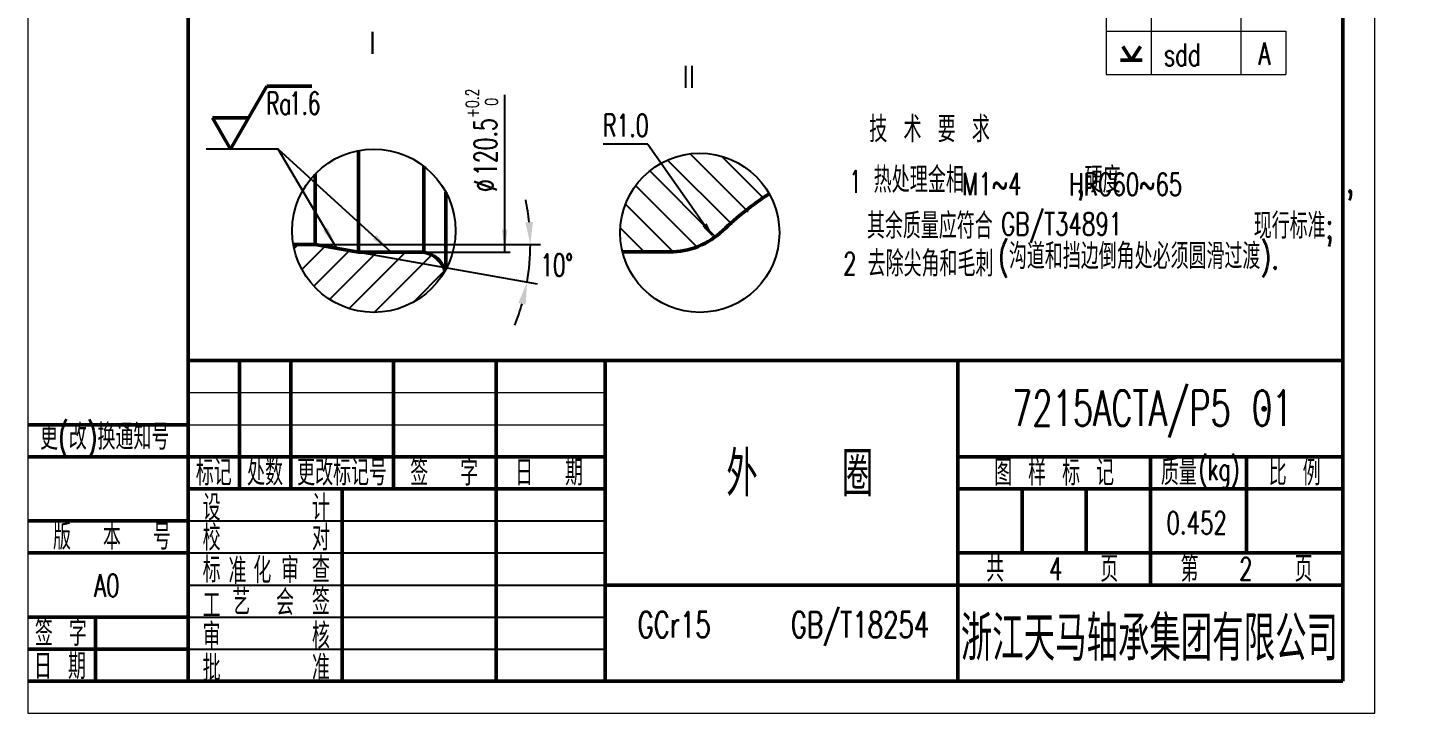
# Model space of a CAD drawing. Header units: millimetres. Extents: x 260 to 24115, y -110 to 18185.
# Drawn here: x 497.7 to 714, y -109.5 to -2.6 of the extents above; entities that cross this region are included whole.
import ezdxf
from ezdxf.enums import TextEntityAlignment as Align

# ---------------------------------------------------------------- set-up
doc = ezdxf.new("R2010")
doc.units = ezdxf.units.MM
doc.header["$LTSCALE"] = 0.3
for name, color, linetype, lineweight in [('1', 7, 'Continuous', 50), ('2', 7, 'Continuous', 20), ('90', 7, 'Continuous', 20), ('文字', 7, 'Continuous', 15), ('粗实线', 7, 'Continuous', 50)]:
    doc.layers.add(name, color=color, linetype=linetype, lineweight=lineweight)
doc.layers.add('Bstart', color=7, linetype='Continuous')
doc.styles.add('HZ', font='txt.shx', dxfattribs={"width": 0.7, "bigfont": 'HZTXT.shx'})
doc.styles.add('HZ 小', font='txt.shx', dxfattribs={"width": 0.7, "bigfont": 'hztxt.shx'})
doc.dimstyles.new('1.1水平线性1：1', dxfattribs={"dimtxt": 3.5, "dimasz": 3.5, "dimexe": 2, "dimexo": 0, "dimgap": 1, "dimtad": 1, "dimdec": 7, "dimdsep": 46, "dimtxsty": 'HZ 小', "dimcen": 0, "dimdle": 7, "dimclre": 256, "dimadec": 3, "dimazin": 2, "dimtfac": 0.514286, "dimtdec": 7, "dimtix": 1, "dimtmove": 0, "dimatfit": 3, "dimfxl": 1, "dimtolj": 1, "dimarcsym": 0})

# ---------------------------------------------------------------- blocks, each defined once
blk = doc.blocks.new('*X21')
at = {"linetype": 'Continuous'}
blk.add_hatch(color=0, dxfattribs=at).paths.add_polyline_path([(-21736.1, 3734.15), (-21738.98, 3736.18), (-21738.39, 3736.83)], flags=0)
at = {"color": 0, "linetype": 'Continuous'}
blk.add_line((-21736.1, 3734.15), (-21753.73, 3750.22), dxfattribs=at)
at = {"color": 0}
blk.add_line((-21753.73, 3750.22), (-21753.73, 3750.22), dxfattribs=at)
blk = doc.blocks.new('*X22')
at = {"linetype": 'Continuous'}
blk.add_hatch(color=0, dxfattribs=at).paths.add_polyline_path([(-21744.59, 3734.74), (-21746.75, 3737.53), (-21745.99, 3737.98)], flags=0)
at = {"color": 0, "linetype": 'Continuous'}
blk.add_line((-21744.59, 3734.74), (-21753.73, 3750.22), dxfattribs=at)
at = {"color": 0}
blk.add_line((-21753.73, 3750.22), (-21753.73, 3750.22), dxfattribs=at)
blk = doc.blocks.new('*X23')
at = {"linetype": 'Continuous'}
blk.add_hatch(color=0, dxfattribs=at).paths.add_polyline_path([(-21718.41, 3734.15), (-21718.85, 3737.65), (-21717.97, 3737.65)], flags=0)
at = {"color": 0, "linetype": 'Continuous'}
blk.add_line((-21718.41, 3734.15), (-21718.41, 3758.68), dxfattribs=at)
at = {"color": 0}
blk.add_line((-21718.41, 3758.68), (-21718.41, 3758.68), dxfattribs=at)
blk = doc.blocks.new('*D33')
at = {"color": 0, "linetype": 'Continuous', "lineweight": -2, "transparency": 16777216}
for start, end in [(5.9765, 11.953), (350, 0), (338.047, 344.0235)]:
    blk.add_arc((542.5, -36.39), 33.57, start, end, dxfattribs=at)
at = {"color": 0, "transparency": 16777216}
for points in [[(575.3, -32.92), (576.47, -32.86), (576.07, -36.39)], [(575.34, -45.76), (574.2, -45.5), (575.56, -42.22)]]:
    blk.add_solid(points, dxfattribs=at)
at = {"layer": 'Defpoints', "color": 0, "transparency": 16777216}
for p in [(547.57, -36.39), (577.64, -36.39), (549.9, -37.69), (576.01, -38.34), (577.1, -42.49)]:
    blk.add_point(p, dxfattribs=at)

msp = doc.modelspace()

# ---------------------------------------------------------------- hatches: boundary and pattern name
h = msp.add_hatch()
h.set_pattern_fill('ANSI31', color=0, angle=90, style=0)
h.set_pattern_definition([(135, (22289.813, -3773.0088), (-2.24506403, -2.24506403), [])])
edge = h.paths.add_edge_path(flags=0)
edge.add_arc((602.47319263, -34.55372928), 12.40780631, 180.0000026999, 193.9207651537)
edge.add_line((590.42981131, -37.53879608), (597.76119416, -37.53879608))
edge.add_arc((597.76119501, -25.53879819), 11.9999979, 269.9999959699, 313.7354590267)
edge.add_arc((639.92534688, -69.6064351), 48.98993837, 122.9266890721, 133.7354534157, ccw=False)
edge.add_arc((602.47319763, -34.55372785), 12.40781131, 29.2769862039, 180.0000036951)
msp.add_hatch(color=0).paths.add_polyline_path([(603.56587918, -33.07067785), (602.88416661, -33.54996107), (604.66287256, -35.35545719)], flags=0)
h = msp.add_hatch()
h.set_pattern_fill('ANSI31', color=0, style=0)
h.set_pattern_definition([(45, (22290.4794, -3771.7294), (-2.24506403, 2.24506403), [])])
edge = h.paths.add_edge_path(flags=0)
edge.add_line((549.28495835, -37.58371546), (542.49643402, -36.38671546))
edge.add_line((542.49643402, -36.38671546), (539.12604346, -36.38671546))
edge.add_arc((551.67296913, -34.2330893), 12.73041434, 189.7396649399, 330.4819728838)
edge.add_arc((558.8477277, -41.58406463), 4.04957807, 15.4490709994, 81.0569894691)
edge.add_line((559.47724263, -37.58371546), (549.28495835, -37.58371546))

# ---------------------------------------------------------------- linework, layer by layer
at = {"color": 0}
for p, q in [((536.74509454, -21.51341671), (525.50500445, -21.51341671)), ((594.37906798, -20.72820008), (587.42884627, -20.72820008)), ((594.37906798, -20.72820008), (603.22502289, -33.31031946)), ((542.49643402, -36.38671546), (546.94099518, -36.38671546)), ((546.94099518, -36.38671546), (577.63763661, -36.38671546)), ((549.9004632, -37.69224557), (577.10376278, -42.48892125)), ((559.47724263, -37.58371546), (572.93865081, -37.58371546)), ((522.71567231, -79.47860336), (587.71562492, -79.47860336)), ((522.71567231, -84.47860336), (587.71562492, -84.47860336)), ((522.71567231, -89.47860336), (587.71562492, -89.47860336)), ((522.71567231, -94.47860336), (587.71562492, -94.47860336)), ((522.71567231, -99.47860336), (587.71562492, -99.47860336))]:
    msp.add_line(p, q, dxfattribs=at)
msp.add_lwpolyline([(690.22629357, -62.00960839, 0.45, 0.45, 1), (690.67629357, -62.00960839, 0.45, 0.45, 1)], format="xyseb", close=True, dxfattribs=at)
for centre, radius in [((551.67296927, -34.2330885), 12.73041461), ((602.47319784, -34.55372865), 12.40781151)]:
    msp.add_circle(centre, radius, dxfattribs=at)
at = {"layer": '1', "color": 0}
for p, q in [((522.71567231, 185.52139664), (522.71567231, -104.47860336)), ((702.71567231, -104.47860336), (702.71567231, 185.52139664)), ((597.76119416, -37.53879608), (590.42981131, -37.53879608)), ((522.71567231, -54.47860336), (702.71567231, -54.47860336)), ((530.71567231, -54.47860336), (530.71567231, -74.47860336)), ((538.71567231, -54.47860336), (538.71567231, -74.47860359)), ((554.71567231, -54.47860336), (554.71567231, -74.47860336)), ((570.71567231, -54.47860336), (570.71567231, -74.47860336)), ((587.7156723, -54.47860336), (587.7156723, -104.47860336)), ((642.71567231, -54.47860336), (642.71567231, -104.47860336)), ((642.71567231, -69.47860336), (702.71567231, -69.47860336)), ((672.71567231, -69.47860336), (672.71567231, -89.47860336)), ((687.71567231, -69.47860336), (687.71567231, -84.47860336)), ((642.71567231, -74.47860336), (702.71567231, -74.47860336)), ((652.71567231, -74.47860336), (652.71567231, -84.47860336)), ((662.71567231, -74.47860336), (662.71567231, -84.47860336)), ((642.71567231, -84.47860336), (702.71567231, -84.47860336)), ((587.7156723, -89.47860359), (642.71567231, -89.47860336)), ((642.71567231, -89.47860336), (702.71567231, -89.47860336)), ((497.71567231, -104.47860336), (702.71567231, -104.47860336))]:
    msp.add_line(p, q, dxfattribs=at)
for centre, radius, start, end in [((639.92531528, -69.60639514), 48.98988766, 122.9266834611, 133.7354590267), ((597.76119416, -25.53879608), 12, 270, 313.7354590267)]:
    msp.add_arc(centre, radius, start, end, dxfattribs=at)
at = {"layer": '2', "color": 0}
for p, q in [((497.71567231, 190.52139664), (497.71567231, -109.47860336)), ((707.71567231, -109.47860336), (707.71567231, 190.52139664)), ((665.8426765, 10.90249528), (665.8426765, -9.87161521)), ((672.8426765, 10.90249528), (672.8426765, -9.87161521)), ((686.8426765, 10.90249528), (686.8426765, -9.87161521)), ((665.8426765, -3.09750472), (693.8426765, -3.09750472)), ((693.8426765, -3.09750472), (693.8426765, -9.87161521)), ((665.8426765, -9.87161521), (693.8426765, -9.87161521)), ((522.71567231, -59.47860336), (587.7156723, -59.47860336)), ((522.71567231, -64.47860336), (587.7156723, -64.47860336)), ((497.71567231, -109.47860336), (707.71567231, -109.47860336))]:
    msp.add_line(p, q, dxfattribs=at)
at = {"layer": '粗实线', "color": 0, "lineweight": 50}
for p, q in [((668.42694543, -5.51795501), (669.79799704, -7.64540668)), ((671.16904864, -5.51795501), (669.79799704, -7.64540668)), ((668.07834668, -7.64540668), (671.45884837, -7.64540668)), ((522.71567408, -64.4786036), (497.71567408, -64.4786036)), ((522.71567408, -69.4786036), (497.71567408, -69.4786036)), ((522.71567231, -69.47860336), (587.71562492, -69.47860336)), ((522.71567231, -74.47860336), (587.71562492, -74.47860336)), ((546.71562492, -104.47860336), (546.71562492, -74.47860336)), ((570.71567231, -104.47860336), (570.71567231, -74.47860336)), ((522.71567408, -79.4786036), (497.71567408, -79.4786036)), ((522.71567408, -84.4786036), (497.71567408, -84.4786036)), ((522.71567408, -94.4786036), (497.71567408, -94.4786036)), ((508.30117736, -94.4786036), (508.30117736, -104.4786036)), ((522.71567408, -99.4786036), (497.71567408, -99.4786036)), ((522.71567231, -104.47860336), (497.71567231, -104.47860336))]:
    msp.add_line(p, q, dxfattribs=at)
at = {"layer": '粗实线', "color": 0}
for p, q in [((529.33162738, -21.51341666), (534.98966002, -11.71341666)), ((534.98966002, -11.71341666), (541.98516762, -11.71341666)), ((529.33162738, -21.51341666), (526.50261106, -16.61341666)), ((526.50261106, -16.61341666), (532.1606437, -16.61341666))]:
    msp.add_line(p, q, dxfattribs=at)
at = {"layer": '粗实线', "color": 0, "linetype": 'Continuous'}
for p, q in [((549.28495835, -37.58371546), (549.28495835, -21.72865488)), ((542.49643402, -36.38671546), (542.49643402, -25.40955989)), ((559.47724263, -37.58371546), (559.47724263, -24.17541613)), ((562.89724263, -28.22649681), (562.89724263, -40.23968019)), ((539.12604346, -36.38671546), (542.49643402, -36.38671546)), ((549.28495835, -37.58371546), (542.49643402, -36.38671546)), ((549.28495835, -37.58371546), (559.47724263, -37.58371546))]:
    msp.add_line(p, q, dxfattribs=at)
msp.add_arc((558.84772807, -41.58406422), 4.04957761, 15.4490667598, 81.0569937088, dxfattribs=at)

# ---------------------------------------------------------------- block references
at = {"color": 0}
for name in ['*X23', '*X21', '*X22']:
    msp.add_blockref(name, (22290.47936424, -3771.72944511), dxfattribs=at)

# ---------------------------------------------------------------- texts
at = {"color": 0, "linetype": 'Continuous', "style": 'HZ 小', "width": 0.666}
msp.add_text('120.5', height=3.5, rotation=90, dxfattribs=at).set_placement((570.81824469, -25.68001204))
at = {"color": 7, "style": 'HZ 小', "width": 0.7}
for s, p in [('M1~4', (643.38575347, -28.69427202)), ('HRC60~65', (660.05627838, -28.74900992))]:
    msp.add_text(s, height=3.5, dxfattribs=at).set_placement(p)
msp.add_text('GB/T34891', height=3.5, dxfattribs=at).set_placement((658.90627261, -33.4336137), align=Align.MIDDLE)
at = {"color": 0, "char_height": 3.5, "style": 'HZ 小'}
for s, insert, width, attachment_point in [('{\\fSimSun|b0|i0|c118|p0;Ⅰ}', (549.7872141, -3.19372351), 3.4005361856, 1), ('{\\fSimSun|b0|i0|c118|p0;Ⅱ}', (599.10160302, -8.49743735), 8.4659167931, 1), ('{\\W0.667;R1.0}', (587.3954581, -19.56287864), 9.338, 7), ('{\\W0.7;A0}', (508.05753114, -91.3025848), 5.5125, 7)]:
    msp.add_mtext(s, dxfattribs=dict(at, insert=insert, width=width, attachment_point=attachment_point))
at = {"color": 0, "linetype": 'Continuous', "insert": (570.81824469, -28.18001204), "char_height": 3.5, "width": 2.331, "attachment_point": 7, "rotation": 90, "style": 'HZ 小'}
msp.add_mtext('{\\W0.666;%%C}', dxfattribs=at)
at = {"layer": '2', "color": 0, "style": 'HZ 小'}
for s, insert, char_height, width, attachment_point in [('{\\W0.7;A}', (689.56344815, -8.35504528), 3.5, 2.45, 7), ('{\\W0.7;技 术 要 求}', (628.89351818, -20.437321), 4.025, 29.02025, 7), ('{\\W0.7;(沟道和挡边倒角处必须圆滑过渡).}', (648.99104315, -41.54804929), 4, 45.1756115062, 7), ('{\\W0.7;外   圈}', (606.6153822, -75.65108285), 7, 35.4025, 7), ('{\\W0.7;4}', (656.91563375, -88.71129693), 3.5, 2.45, 7), ('{\\W0.7;2}', (686.54897002, -88.71129693), 3.5, 2.45, 7), ('{\\C256;浙江天马轴承集团有限公司}', (672.57411343, -101.30202211), 7, 71.60125, 8)]:
    msp.add_mtext(s, dxfattribs=dict(at, insert=insert, char_height=char_height, width=width, attachment_point=attachment_point))
at = {"layer": '2', "insert": (627.068499, -29.5348195), "char_height": 4.025, "width": 110.586875, "attachment_point": 7, "style": 'HZ 小'}
msp.add_mtext(' 热处理金相       ,硬度              ,', dxfattribs=at)
at = {"layer": '90', "color": 0, "linetype": 'Continuous', "style": 'HZ 小', "width": 0.67}
msp.add_text('7215ACTA/P5 01', height=5.5, dxfattribs=at).set_placement((651.15586014, -64.63805794))
at = {"layer": '90', "color": 0, "style": 'HZ 小'}
for s, insert, char_height, width, attachment_point in [('{\\W0.65;Ra }', (536.84949799, -16.13053564), 3.5, 6.825, 8), ('{\\W0.65;1.6}', (540.89021294, -16.09774873), 3.5, 5.6875, 8), ('{\\W0.6;1}', (625.83468592, -28.32644837), 3.5, 1.05, 7), ('{\\W0.65;10%%D}', (577.64629304, -41.33821096), 3.5, 6.825, 7), ('0.452', (675.21696297, -81.53483101), 3.5, 12.8625, 7), ('GCr15     GB/T18254', (592.77355777, -98.98675351), 4, 67.2, 7)]:
    msp.add_mtext(s, dxfattribs=dict(at, insert=insert, char_height=char_height, width=width, attachment_point=attachment_point))
at = {"layer": '90', "color": 0, "char_height": 2, "attachment_point": 7, "rotation": 90, "style": 'HZ 小'}
for s, insert, width in [('{\\W0.7;+0.2}', (568.01436582, -16.63853563), 5.95), ('{\\W0.7; 0}', (571.01436582, -15.99870862), 3.15)]:
    msp.add_mtext(s, dxfattribs=dict(at, insert=insert, width=width))
at = {"layer": 'Bstart', "color": 0, "insert": (674.7921029, -8.53177369), "char_height": 3.5, "width": 11.6375, "attachment_point": 7, "style": 'HZ'}
msp.add_mtext('sdd', dxfattribs=at)
at = {"layer": '文字', "style": 'HZ 小', "width": 0.7}
msp.add_text('其余质量应符合               现行标准;', height=4, dxfattribs=at).set_placement((628.54379258, -35.47522462))
at = {"layer": '文字', "color": 1, "insert": (624.81986276, -41.10988544), "char_height": 3.5, "width": 2.45, "attachment_point": 7, "style": 'HZ'}
msp.add_mtext('2', dxfattribs=at)
at = {"layer": '文字', "color": 0, "style": 'HZ 小'}
for s, insert, char_height, width, attachment_point in [('{\\W0.7;去除尖角和毛刺}', (628.65296079, -41.40759353), 4, 28.735, 7), ('{\\W0.7;更(改)换通知号}', (509.70972053, -67.05651089), 4, 30.52, 5), ('{\\W0.666667;(kg)}', (683.45118522, -71.97860336), 3.5, 10.50000525, 5), ('{\\W0.7;标记}', (526.71567231, -71.97860336), 4, 8.155, 5), ('{\\W0.7;处数}', (534.71567231, -71.97860336), 4, 8.015, 5), ('{\\W0.7;更改标记号}', (546.71139991, -71.97860336), 4, 20.65, 5), ('{\\W0.7;签  字}', (562.64034628, -71.97860336), 4, 16.135, 5), ('{\\W0.7;日  期}', (578.98126142, -71.97860336), 4, 15.4, 5), ('{\\W0.7;图 样 标 记}', (657.71567231, -71.97860336), 4, 28.665, 5), ('{\\W0.7;质量    }', (677.16270681, -71.91370634), 4, 7.98, 5), ('{\\W0.7;比 例}', (695.21562492, -71.97860336), 4, 11.725, 5), ('设   ', (526.38214654, -77.42797278), 4, 3.885, 5), (' 计', (542.17193296, -77.42797278), 4, 8.26, 5), ('{\\W0.7;版  本  号 }', (510.84147428, -81.9786036), 4, 29.435, 5), ('校   ', (526.38214654, -82.1075206), 4, 3.955, 5), (' 对', (542.17193296, -82.1075206), 4, 8.4, 5), ('标   ', (526.38214654, -87.1075206), 4, 4.165, 5), ('准', (530.41133344, -87.29648548), 4, 3.64, 5), ('化', (534.28245342, -87.20847435), 4, 3.64, 5), ('审', (538.59756476, -87.20061597), 4, 3.36, 5), (' 查', (542.17193296, -87.1075206), 4, 8.26, 5), ('共      页', (657.42936713, -86.99778746), 4, 24.535, 5), ('第      页', (687.71567231, -86.97860336), 4, 24.5, 5), ('工   ', (526.38214654, -92.66857305), 4, 3.745, 5), ('艺', (530.99906503, -92.13618518), 4, 3.29, 5), ('会', (537.82134151, -92.20061597), 4, 3.99, 5), (' 签', (542.17193296, -92.1075206), 4, 8.295, 5), ('{\\W0.7;签 字}', (502.87712078, -96.9786036), 4, 11.935, 5), ('审   ', (526.38214654, -97.42797278), 4, 3.675, 5), (' 核', (542.17193296, -97.42797278), 4, 8.295, 5), ('{\\W0.7;日 期}', (502.73135338, -102.16690083), 4, 11.2, 5), ('批   ', (526.38214654, -102.42797278), 4, 3.815, 5), (' 准', (542.17193296, -102.42797278), 4, 8.26, 5)]:
    msp.add_mtext(s, dxfattribs=dict(at, insert=insert, char_height=char_height, width=width, attachment_point=attachment_point))

# ---------------------------------------------------------------- dimensions: what is measured, and where the dimension line sits
at = {"color": 0}
dim = msp.add_angular_dim_2l(base=(576.00888246, -38.33859331), line1=((549.9004632, -37.69224557), (577.10376278, -42.48892125)), line2=((547.56599518, -36.38671546), (577.63763661, -36.38671546)), text=' ', dimstyle='1.1水平线性1：1', override={"dimtxsty": 'HZ 小'}, dxfattribs=at)
dim.commit()
dim.dimension.update_dxf_attribs({"geometry": '*D33', "text_midpoint": (24115.17002956, 18185.49737337)})

doc.saveas('drawing.dxf')
